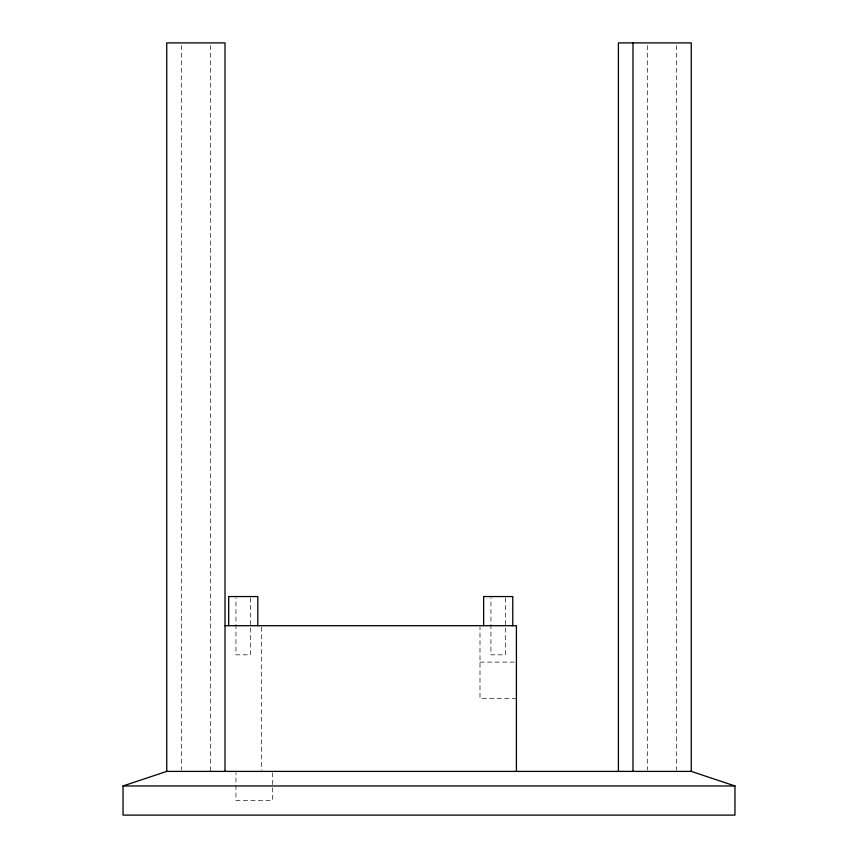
<?xml version="1.0" encoding="UTF-8"?>
<svg xmlns="http://www.w3.org/2000/svg" width="858" height="858" viewBox="0 0 858 858"><rect width="100%" height="100%" fill="white"/><g stroke="black" fill="none" stroke-linecap="round" stroke-linejoin="round"><path stroke-width="0.64" stroke-dasharray="4.29 3.22" d="M479.997 662.119L516.419 662.119M516.419 698.541L479.997 698.541L479.997 626.994M676.683 45.581L676.683 770.055M647.543 45.581L647.543 770.055M505.491 597.876L505.491 654.836L490.926 654.836L490.926 597.876M272.372 772.715L272.372 800.535L235.95 800.535L235.95 772.715M261.443 627.026L261.443 770.055M250.515 597.876L250.515 654.836L235.95 654.836L235.95 597.876M210.457 45.581L210.457 771.396M181.317 45.581L181.317 770.055"/><path stroke-width="1.29" d="M123.037 785.96L166.742 771.396L691.258 771.396L734.963 785.96L734.963 815.1L123.037 815.1L123.037 785.96L734.963 785.96M225.021 625.697L516.419 625.697L516.419 771.396M691.258 771.396L691.258 42.9L618.404 42.9L618.404 771.396M632.979 42.9L632.979 771.396M512.773 625.697L512.773 596.557L483.633 596.557L483.633 625.697M257.808 625.697L257.808 596.557L228.668 596.557L228.668 625.697M225.021 771.396L225.021 42.9L166.742 42.9L166.742 771.396"/></g></svg>
